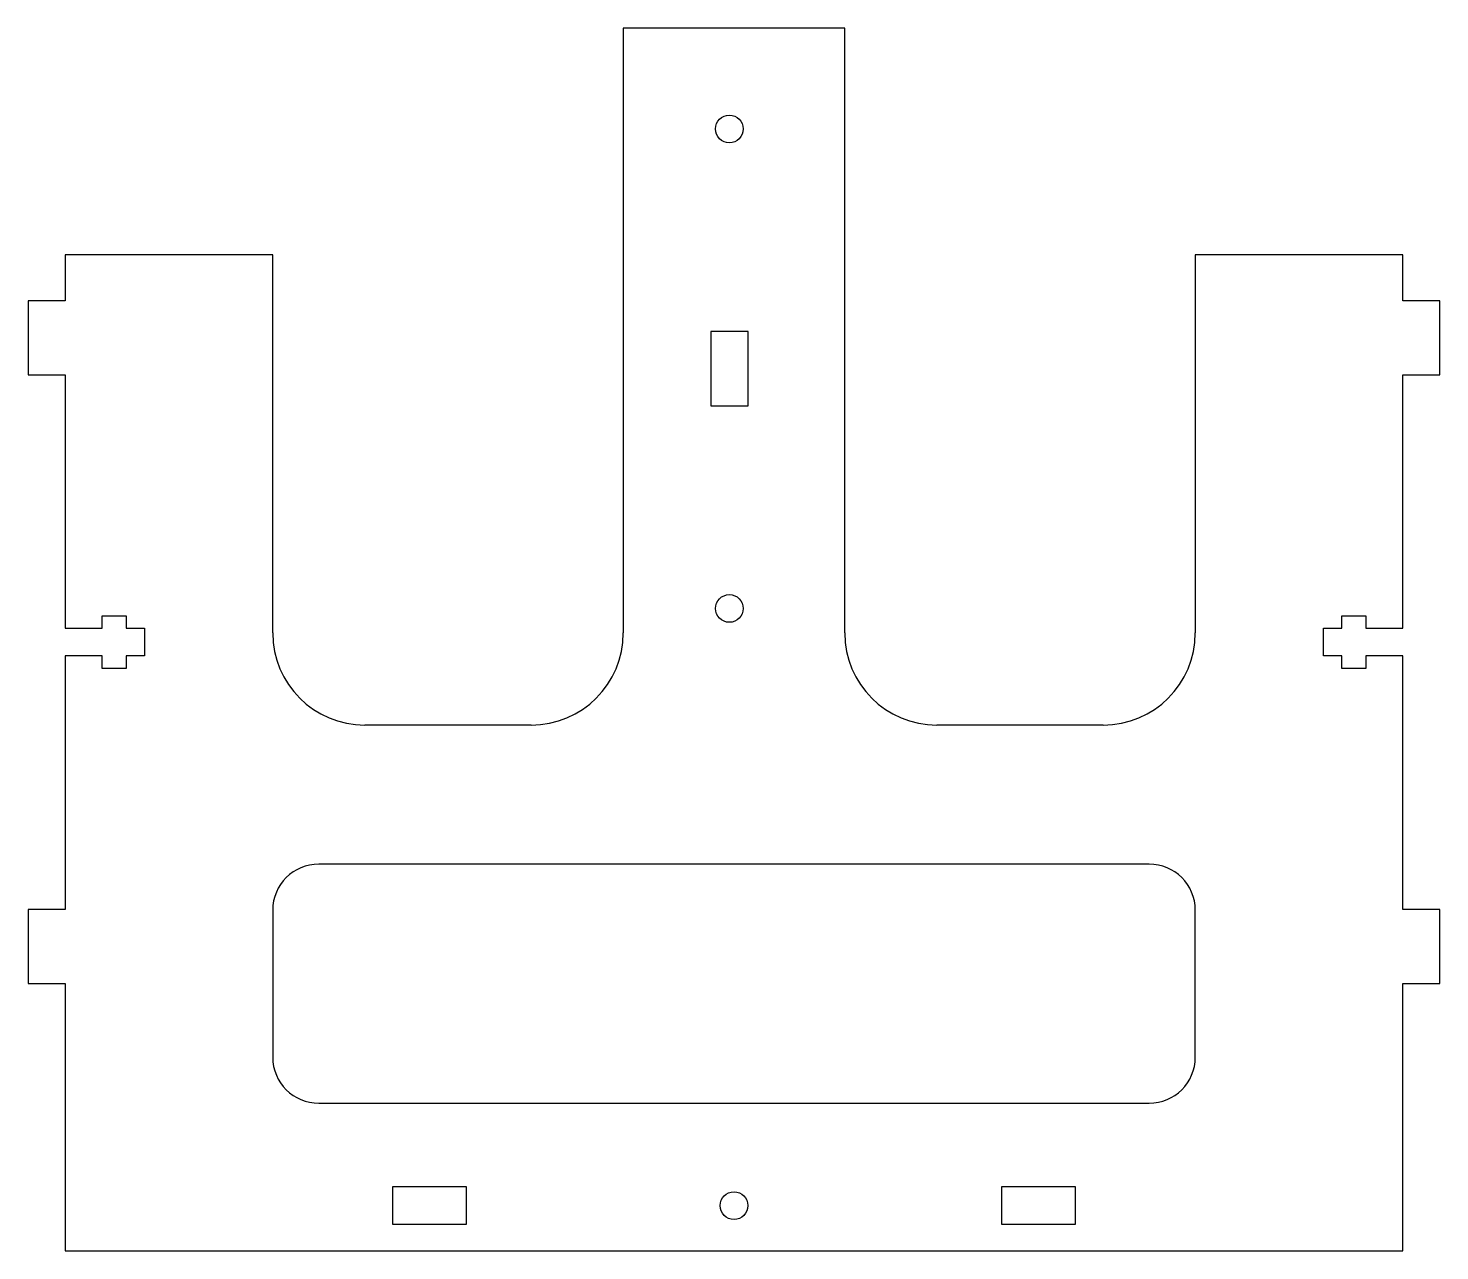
# Model space of a CAD drawing. Header units: millimetres. Extents: x 141 to 294, y 0 to 133.
import ezdxf

# ---------------------------------------------------------------- set-up
doc = ezdxf.new("R2010")
doc.units = ezdxf.units.MM

msp = doc.modelspace()

# ---------------------------------------------------------------- linework, layer by layer
at = {"color": 7, "linetype": 'Continuous', "lineweight": 25}
for p, q in [((205.5, 132.57), (205.5, 67)), ((229.5, 132.57), (205.5, 132.57)), ((229.5, 67), (229.5, 132.57)), ((145, 108), (145, 103)), ((167.5, 108), (145, 108)), ((167.5, 67), (167.5, 108)), ((267.5, 108), (267.5, 67)), ((290, 108), (267.5, 108)), ((290, 103), (290, 108)), ((141, 103), (141, 95)), ((145, 103), (141, 103)), ((294, 103), (290, 103)), ((294, 95), (294, 103)), ((214.98, 99.67), (214.98, 91.63)), ((219.02, 99.67), (214.98, 99.67)), ((219.02, 91.63), (219.02, 99.67)), ((141, 95), (145, 95)), ((145, 95), (145, 67.5)), ((290, 95), (294, 95)), ((290, 67.5), (290, 95)), ((214.98, 91.63), (219.02, 91.63)), ((149, 68.85), (151.6, 68.85)), ((149, 67.5), (149, 68.85)), ((151.6, 68.85), (151.6, 67.5)), ((283.4, 68.85), (286, 68.85)), ((283.4, 67.5), (283.4, 68.85)), ((286, 68.85), (286, 67.5)), ((145, 67.5), (149, 67.5)), ((151.6, 67.5), (153.6, 67.5)), ((153.6, 67.5), (153.6, 64.5)), ((281.4, 67.5), (283.4, 67.5)), ((281.4, 64.5), (281.4, 67.5)), ((286, 67.5), (290, 67.5)), ((145, 64.5), (145, 37)), ((149, 64.5), (145, 64.5)), ((149, 63.15), (149, 64.5)), ((151.6, 64.5), (151.6, 63.15)), ((153.6, 64.5), (151.6, 64.5)), ((283.4, 64.5), (281.4, 64.5)), ((283.4, 63.15), (283.4, 64.5)), ((286, 64.5), (286, 63.15)), ((290, 64.5), (286, 64.5)), ((290, 37), (290, 64.5)), ((151.6, 63.15), (149, 63.15)), ((286, 63.15), (283.4, 63.15)), ((195.5, 57), (177.5, 57)), ((257.5, 57), (239.5, 57)), ((262.5, 41.93), (172.5, 41.93)), ((141, 37), (141, 29)), ((145, 37), (141, 37)), ((167.5, 36.93), (167.5, 21)), ((267.5, 21), (267.5, 36.93)), ((294, 37), (290, 37)), ((294, 29), (294, 37)), ((141, 29), (145, 29)), ((145, 29), (145, 0)), ((290, 29), (294, 29)), ((290, 0), (290, 29)), ((172.5, 16), (262.5, 16)), ((180.49, 6.92), (180.49, 2.88)), ((188.51, 6.92), (180.49, 6.92)), ((188.51, 2.88), (188.51, 6.92)), ((254.51, 6.92), (246.49, 6.92)), ((246.49, 6.92), (246.49, 2.88)), ((254.51, 2.88), (254.51, 6.92)), ((180.49, 2.88), (188.51, 2.88)), ((246.49, 2.88), (254.51, 2.88)), ((145, 0), (290, 0))]:
    msp.add_line(p, q, dxfattribs=at)
for centre in [(217, 121.65), (217, 69.65), (217.5, 4.9)]:
    msp.add_circle(centre, 1.5, dxfattribs=at)
for centre, radius, start, end in [((177.5, 67), 10, 180, 270), ((195.5, 67), 10, 270, 0), ((239.5, 67), 10, 180, 270), ((257.5, 67), 10, 270, 0), ((172.5, 36.93), 5, 90, 180), ((262.5, 36.93), 5, 0, 90), ((172.5, 21), 5, 180, 270), ((262.5, 21), 5, 270, 0)]:
    msp.add_arc(centre, radius, start, end, dxfattribs=at)

doc.saveas('drawing.dxf')
